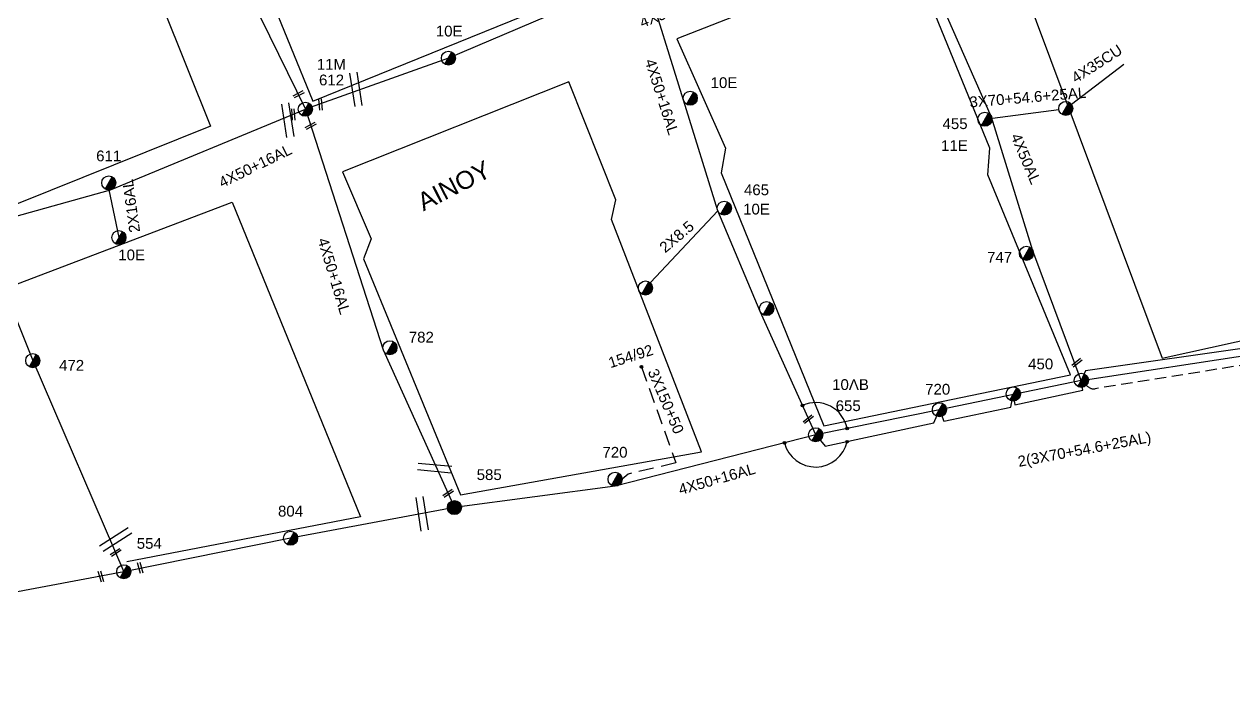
# Model space of a CAD drawing. Header units: millimetres. Extents: x 7453 to 9570, y 777 to 1872.
# Drawn here: x 7736.9 to 7939.2, y 1209.9 to 1321.5 of the extents above; entities that cross this region are included whole.
import ezdxf

# ---------------------------------------------------------------- set-up
doc = ezdxf.new("R2010")
doc.units = ezdxf.units.MM
doc.linetypes.add('DASHED', pattern=[19.05, 12.7, -6.35])
for name, color, linetype in [('Άγνωστα', 7, 'Continuous'), ('Γέφυρες Εναέριου Δικτύου', 7, 'Continuous'), ('Γυμνά εναέρια ΧΤ (1Φ)   2x16AL', 7, 'Continuous'), ('Γυμνά εναέρια ΧΤ (3Φ)   4x35CU', 7, 'Continuous'), ('Γυμνά εναέρια ΧΤ (3Φ)   4x50AL', 7, 'Continuous'), ('Γυμνά εναέρια ΧΤ και ΦΟΠ (3Φ)   4x50+16AL', 7, 'Continuous'), ('Επιγραφές - Σχήματα', 7, 'Continuous'), ('Καλώδια ΧΤ   2x8.5', 7, 'DASHED'), ('Καλώδια ΧΤ   3x150+50AL', 7, 'DASHED'), ('Μηχανική τομή', 7, 'Continuous'), ('Στύλος Ξύλινος', 7, 'Continuous'), ('Στύλος Ξύλινος @ 1', 7, 'Continuous'), ('Στύλος ΦΜ', 7, 'Continuous'), ('Στύλος ΦΜ @ 1', 7, 'Continuous'), ('Συνδέσεις', 7, 'Continuous'), ('Συνεστραμμένα ΧΤ   3x70+54.6+25 AL', 7, 'SYN_LINE'), ('Τομή', 7, 'Continuous'), ('Υπόβαθρο ΔΕΗ', 7, 'Continuous'), ('Υπόγεια Καλώδια Δικτύου ΧΤ   .15', 7, 'DASHED')]:
    doc.layers.add(name, color=color, linetype=linetype)
doc.styles.get("Standard").update_dxf_attribs({"font": 'ARIAL.TTF'})
doc.linetypes.add('SYN_LINE', pattern='A,0.5,-0.0001,["/\\/\\/\\/",Standard,S=0.1,R=0,X=0,Y=-0.05],-0.25', length=0.7501)

# ---------------------------------------------------------------- blocks, each defined once
blk = doc.blocks.new('ΥΠΑΡΧΩΝ ΤΣΙΜΕΝΤΕΝΙΟΣ ΣΤΥΛΟΣ')
at = {"layer": 'Στύλος ΦΜ'}
blk.add_hatch(color=7, dxfattribs=at).paths.add_polyline_path([(-1.29, -2.28, 0.574793), (2.62, 0, 0.268822), (1.3, 2.27)])
at = {"layer": 'Στύλος ΦΜ', "color": 7}
blk.add_line((-1.29, -2.28), (1.3, 2.27), dxfattribs=at)
blk.add_circle((0, 0), 2.62, dxfattribs=at)
at = {"layer": 'Στύλος ΦΜ', "flags": 4}
for tag, p in [('ΑΡΙΘΜΟΣ', (-4.68, 8.05)), ('ΤΥΠΟΣ', (-4.91, 3.03))]:
    blk.add_attdef(tag, p, '', height=4, dxfattribs=at)
blk = doc.blocks.new('ΥΠΑΡΧΩΝ ΞΥΛΙΝΟΣ ΣΤΥΛΟΣ')
at = {"layer": 'Στύλος Ξύλινος'}
h = blk.add_hatch(color=7, dxfattribs=at)
h.paths.add_polyline_path([(-2.62, 0, 0.270008), (-1.29, -2.28), (1.3, 2.27, 0.576266)])
h.paths.add_polyline_path([(-1.29, -2.28, 0.574793), (2.62, 0, 0.268822), (1.3, 2.27)])
at = {"layer": 'Στύλος Ξύλινος', "color": 7}
blk.add_line((-1.29, -2.28), (1.3, 2.27), dxfattribs=at)
blk.add_circle((0, 0), 2.62, dxfattribs=at)
at = {"layer": 'Στύλος Ξύλινος', "flags": 4}
for tag, p in [('ΑΡΙΘΜΟΣ', (-4.91, 8.6)), ('ΤΥΠΟΣ', (-4.85, 3.39))]:
    blk.add_attdef(tag, p, '', height=4, dxfattribs=at)
blk = doc.blocks.new('ΜΗΧΑΝΙΚΗ ΤΟΜΗ')
at = {"layer": 'Μηχανική τομή', "ltscale": 40}
for p, q in [((-1.89, 0.78), (1.89, 0.78)), ((1.89, 0), (-1.89, 0))]:
    blk.add_line(p, q, dxfattribs=at)
blk = doc.blocks.new('ΤΟΜΗ')
at = {"layer": 'Τομή', "ltscale": 40}
for p, q in [((-5.68, 0), (5.68, 0)), ((5.68, -2.33), (-5.68, -2.33))]:
    blk.add_line(p, q, dxfattribs=at)
blk = doc.blocks.new('_ΣΥΝΔΕΣΗ')
at = {"layer": 'Συνδέσεις', "linetype": 'SYN_LINE', "ltscale": 40}
blk.add_hatch(color=256, dxfattribs=at).paths.add_polyline_path([(0.5, -0.01, 1), (-0.5, -0.01, 1)])
at = {"layer": 'Συνδέσεις'}
blk.add_circle((0, -0.01), 0.5, dxfattribs=at)

msp = doc.modelspace()

# ---------------------------------------------------------------- linework, layer by layer
at = {"layer": 'Άγνωστα', "color": 62}
msp.add_lwpolyline([(7729.25, 1287.61), (7738.31, 1265.14), (7753.53, 1229.79)], dxfattribs=at)
at = {"layer": 'Γέφυρες Εναέριου Δικτύου', "ltscale": 20}
for start, end in [(11.4599, 114.1801), (194.4172, 348.0007)]:
    msp.add_arc((7869.28, 1252.72), 5.39, start, end, dxfattribs=at)
at = {"layer": 'Γυμνά εναέρια ΧΤ (1Φ)   2x16AL', "color": 62}
msp.add_lwpolyline([(7751.02, 1293.71), (7752.71, 1285.74)], dxfattribs=at)
at = {"layer": 'Γυμνά εναέρια ΧΤ (3Φ)   4x35CU', "color": 5, "linetype": 'SYN_LINE', "ltscale": 15}
msp.add_lwpolyline([(7911.13, 1307.35), (7920.85, 1314.74)], dxfattribs=at)
at = {"layer": 'Γυμνά εναέρια ΧΤ (3Φ)   4x50AL', "color": 5, "ltscale": 0.15}
msp.add_lwpolyline([(7913.73, 1261.84), (7905.64, 1283.51), (7898.71, 1305.89), (7881.45, 1345)], dxfattribs=at)
at = {"layer": 'Γυμνά εναέρια ΧΤ (3Φ)   4x50AL', "color": 62}
msp.add_lwpolyline([(7676.22, 1264.73), (7698.95, 1274.73), (7729.25, 1287.61), (7751.33, 1293.75)], dxfattribs=at)
at = {"layer": 'Γυμνά εναέρια ΧΤ (3Φ)   4x50AL', "color": 6, "ltscale": 0.2}
msp.add_lwpolyline([(7808.84, 1240.54), (7781.44, 1235.41), (7753.53, 1229.79), (7693, 1218.41), (7653.52, 1209.87)], dxfattribs=at)
at = {"layer": 'Γυμνά εναέρια ΧΤ και ΦΟΠ (3Φ)   4x50+16AL', "color": 2}
msp.add_lwpolyline([(7748.78, 1390.05), (7756.01, 1372.33), (7765.43, 1348.7), (7773.39, 1328.78), (7783.92, 1307.22), (7796.92, 1266.94), (7808.84, 1240.54)], dxfattribs=at)
at = {"layer": 'Γυμνά εναέρια ΧΤ και ΦΟΠ (3Φ)   4x50+16AL', "color": 27}
msp.add_lwpolyline([(7821.27, 1381.75, -1.648622), (7821.1, 1377.26), (7827.74, 1358.16), (7840.67, 1329.77), (7807.84, 1315.77), (7783.92, 1307.22)], format="xyb", dxfattribs=at)
at = {"layer": 'Γυμνά εναέρια ΧΤ και ΦΟΠ (3Φ)   4x50+16AL', "color": 1, "ltscale": 15}
msp.add_lwpolyline([(7869.29, 1252.72), (7860.01, 1273.37), (7852.92, 1290.21), (7847.17, 1308.72), (7840.67, 1329.77)], dxfattribs=at)
at = {"layer": 'Γυμνά εναέρια ΧΤ και ΦΟΠ (3Φ)   4x50+16AL', "color": 62}
msp.add_lwpolyline([(7751.33, 1293.75), (7783.92, 1307.22)], dxfattribs=at)
at = {"layer": 'Γυμνά εναέρια ΧΤ και ΦΟΠ (3Φ)   4x50+16AL', "color": 173}
msp.add_lwpolyline([(7869.29, 1252.72), (7835.72, 1244.1), (7808.84, 1240.54)], dxfattribs=at)
at = {"layer": 'Καλώδια ΧΤ   2x8.5', "color": 1, "linetype": 'Continuous', "ltscale": 0.15}
msp.add_lwpolyline([(7852.92, 1290.21), (7840.8, 1277.3)], dxfattribs=at)
at = {"layer": 'Καλώδια ΧΤ   3x150+50AL', "color": 173, "ltscale": 0.2}
msp.add_lwpolyline([(7840.12, 1264.12), (7845.89, 1248.01), (7837.89, 1246.14), (7836.9, 1245.28)], dxfattribs=at)
at = {"layer": 'Συνεστραμμένα ΧΤ   3x70+54.6+25 AL', "color": 5, "ltscale": 15}
msp.add_lwpolyline([(7897.59, 1305.54), (7909.96, 1307.19)], dxfattribs=at)
at = {"layer": 'Συνεστραμμένα ΧΤ   3x70+54.6+25 AL', "color": 1, "ltscale": 20}
msp.add_lwpolyline([(7961.88, 1272.86), (7961.88, 1272.86), (7961.88, 1272.86), (7943.4, 1267.55), (7914.42, 1263.43), (7913.73, 1261.83)], dxfattribs=at)
at = {"layer": 'Συνεστραμμένα ΧΤ   3x70+54.6+25 AL', "color": 173, "ltscale": 20}
msp.add_lwpolyline([(7913.73, 1261.83), (7943.67, 1266.41), (7962.31, 1271.76)], dxfattribs=at)
at = {"layer": 'Συνεστραμμένα ΧΤ   3x70+54.6+25 AL', "color": 1, "ltscale": 15}
msp.add_lwpolyline([(7913.73, 1261.84), (7889.99, 1256.92), (7869.29, 1252.72)], dxfattribs=at)
at = {"layer": 'Συνεστραμμένα ΧΤ   3x70+54.6+25 AL', "color": 173, "ltscale": 15}
for points in [[(7902.31, 1259.47), (7902.58, 1257.72), (7913.97, 1260.21), (7913.73, 1261.83)], [(7889.99, 1256.92), (7890.7, 1254.98), (7901.93, 1257.35), (7902.31, 1259.47)], [(7869.29, 1252.72), (7870.9, 1250.81), (7889.07, 1254.7), (7889.99, 1256.92)]]:
    msp.add_lwpolyline(points, dxfattribs=at)
at = {"layer": 'Υπόβαθρο ΔΕΗ'}
for points in [[(7822.76, 1323.81), (7801.39, 1377.01), (7784.92, 1370.49), (7776.37, 1391.27), (7755.25, 1381.82), (7785.13, 1308.6), (7822.76, 1323.81)], [(7703.72, 1360.96), (7739.77, 1374.95), (7768.04, 1304.38), (7730.39, 1289.26), (7703.43, 1360.85)], [(7899.13, 1340.85), (7927.28, 1265.55), (7960.08, 1272.8), (7929.2, 1352.31), (7899.13, 1340.85)], [(7911.91, 1262.74), (7898.07, 1296.26), (7898.42, 1300.71), (7884.75, 1334.2), (7846.04, 1319.01), (7854.2, 1300.7), (7853.45, 1296.6), (7870.65, 1254.23), (7911.91, 1262.74)], [(7809.87, 1242.66), (7850.2, 1249.88), (7835.1, 1288.79), (7835.86, 1292.04), (7827.97, 1311.82), (7790.11, 1296.72), (7794.89, 1285.52), (7793.65, 1282.19), (7809.87, 1242.66)], [(7735.77, 1278.02), (7771.64, 1291.64), (7793.12, 1238.99), (7754.04, 1231.44)]]:
    msp.add_lwpolyline(points, dxfattribs=at)
at = {"layer": 'Υπόγεια Καλώδια Δικτύου ΧΤ   .15', "color": 5, "ltscale": 0.15}
msp.add_lwpolyline([(7977.41, 1272.45, -0.663155), (7969.76, 1269.89), (7964.64, 1269.75, -0.516827), (7961.2, 1269.05), (7946.56, 1265.11, -0.504059), (7942.02, 1264.59), (7916.06, 1260.43, -0.27307), (7914.59, 1261.03)], format="xyb", dxfattribs=at)

# ---------------------------------------------------------------- block references
at = {"layer": 'Μηχανική τομή'}
for p, xscale, yscale, zscale, rotation in [((7782.89, 1309.56), 0.4999999999999175, 0.4999999999999175, 0.4999999999999175, 26.90664696949336), ((7786.64, 1308.01), 0.4999999999999131, 0.4999999999999131, 0.4999999999999131, 93.86437261053159), ((7782.07, 1306.36), 0.4999999999999131, 0.4999999999999131, 0.4999999999999131, 93.86437261053159), ((7784.87, 1304.27), 0.4999999999999175, 0.4999999999999175, 0.4999999999999175, 26.90664696949336), ((7913.11, 1264.64), 0.4999999999999934, 0.4999999999999934, 0.4999999999999934, 38.79223720625166), ((7868.17, 1255.19), 0.4999999999999934, 0.4999999999999934, 0.4999999999999934, 38.79223720625166), ((7807.69, 1243.09), 0.4999999999999442, 0.4999999999999442, 0.4999999999999442, 212.7489950892887), ((7752.06, 1233.2), 0.4999999999999442, 0.4999999999999442, 0.4999999999999442, 212.7489950892887), ((7756.08, 1230.4), 0.499999999999947, 0.499999999999947, 0.499999999999947, 286.3744975446473), ((7749.52, 1228.94), 0.499999999999947, 0.499999999999947, 0.499999999999947, 286.3744975446473)]:
    msp.add_blockref('ΜΗΧΑΝΙΚΗ ΤΟΜΗ', p, dxfattribs=dict(at, xscale=xscale, yscale=yscale, zscale=zscale, rotation=rotation))
at = {"layer": 'Στύλος Ξύλινος @ 1', "ltscale": 40}
ref = msp.add_blockref('ΥΠΑΡΧΩΝ ΞΥΛΙΝΟΣ ΣΤΥΛΟΣ', (7808.84, 1240.54), dxfattribs=dict(at, xscale=0.4499999999998181, yscale=0.4499999999998181, zscale=0.4499999999998181))
ref.add_attrib('ΑΡΙΘΜΟΣ', '585', (7812.57, 1245.15), dxfattribs={"layer": 'Στύλος Ξύλινος', "height": 1.8, "flags": 4})
at = {"layer": 'Στύλος ΦΜ @ 1', "ltscale": 40}
ref = msp.add_blockref('ΥΠΑΡΧΩΝ ΤΣΙΜΕΝΤΕΝΙΟΣ ΣΤΥΛΟΣ', (7807.84, 1315.77), dxfattribs=dict(at, xscale=0.4499999999998181, yscale=0.4499999999998181, zscale=0.4499999999998181))
ref.add_attrib('ΑΡΙΘΜΟΣ', '10E', (7805.73, 1319.4), dxfattribs={"layer": 'Στύλος ΦΜ', "height": 1.8, "flags": 4})
ref = msp.add_blockref('ΥΠΑΡΧΩΝ ΤΣΙΜΕΝΤΕΝΙΟΣ ΣΤΥΛΟΣ', (7783.91, 1307.22), dxfattribs=dict(at, xscale=0.4499999999998181, yscale=0.4499999999998181, zscale=0.4499999999998181))
ref.add_attrib('ΤΥΠΟΣ', '11Μ', (7785.81, 1313.84), dxfattribs={"layer": 'Στύλος ΦΜ', "height": 1.8, "flags": 4})
ref.add_attrib('ΑΡΙΘΜΟΣ', '612', (7786.19, 1311.22), dxfattribs={"layer": 'Στύλος ΦΜ', "height": 1.8, "flags": 4})
ref = msp.add_blockref('ΥΠΑΡΧΩΝ ΤΣΙΜΕΝΤΕΝΙΟΣ ΣΤΥΛΟΣ', (7848.3, 1309.07), dxfattribs=dict(at, xscale=0.4499999999998181, yscale=0.4499999999998181, zscale=0.4499999999998181))
ref.add_attrib('ΤΥΠΟΣ', '10E', (7851.71, 1310.77), dxfattribs={"layer": 'Στύλος ΦΜ', "height": 1.8, "flags": 4})
at = {"layer": 'Στύλος ΦΜ @ 1', "ltscale": 40, "xscale": 0.4499999999998181, "yscale": 0.4499999999998181, "zscale": 0.4499999999998181}
for p in [(7911.13, 1307.35), (7840.8, 1277.3), (7861.08, 1273.85), (7902.35, 1259.56)]:
    msp.add_blockref('ΥΠΑΡΧΩΝ ΤΣΙΜΕΝΤΕΝΙΟΣ ΣΤΥΛΟΣ', p, dxfattribs=at)
at = {"layer": 'Στύλος ΦΜ @ 1', "ltscale": 40}
ref = msp.add_blockref('ΥΠΑΡΧΩΝ ΤΣΙΜΕΝΤΕΝΙΟΣ ΣΤΥΛΟΣ', (7897.59, 1305.54), dxfattribs=dict(at, xscale=0.4499999999998181, yscale=0.4499999999998181, zscale=0.4499999999998181))
ref.add_attrib('ΤΥΠΟΣ', '11Ε', (7890.26, 1300.24), dxfattribs={"layer": 'Στύλος ΦΜ', "height": 1.8, "flags": 4})
ref.add_attrib('ΑΡΙΘΜΟΣ', '455', (7890.51, 1303.9), dxfattribs={"layer": 'Στύλος ΦΜ', "height": 1.8, "flags": 4})
ref = msp.add_blockref('ΥΠΑΡΧΩΝ ΤΣΙΜΕΝΤΕΝΙΟΣ ΣΤΥΛΟΣ', (7751.02, 1294.89), dxfattribs=dict(at, xscale=0.4499999999998181, yscale=0.4499999999998181, zscale=0.4499999999998181))
ref.add_attrib('ΑΡΙΘΜΟΣ', '611', (7748.91, 1298.51), dxfattribs={"layer": 'Στύλος ΦΜ', "height": 1.8, "flags": 4})
ref = msp.add_blockref('ΥΠΑΡΧΩΝ ΤΣΙΜΕΝΤΕΝΙΟΣ ΣΤΥΛΟΣ', (7854, 1290.66), dxfattribs=dict(at, xscale=0.4499999999998181, yscale=0.4499999999998181, zscale=0.4499999999998181))
ref.add_attrib('ΤΥΠΟΣ', '10E', (7857.15, 1289.6), dxfattribs={"layer": 'Στύλος ΦΜ', "height": 1.8, "flags": 4})
ref.add_attrib('ΑΡΙΘΜΟΣ', '465', (7857.29, 1292.83), dxfattribs={"layer": 'Στύλος ΦΜ', "height": 1.8, "flags": 4})
ref = msp.add_blockref('ΥΠΑΡΧΩΝ ΤΣΙΜΕΝΤΕΝΙΟΣ ΣΤΥΛΟΣ', (7752.71, 1285.74), dxfattribs=dict(at, xscale=0.4499999999998181, yscale=0.4499999999998181, zscale=0.4499999999998181))
ref.add_attrib('ΑΡΙΘΜΟΣ', '10Ε', (7752.61, 1281.93), dxfattribs={"layer": 'Στύλος ΦΜ', "height": 1.8, "flags": 4})
ref = msp.add_blockref('ΥΠΑΡΧΩΝ ΤΣΙΜΕΝΤΕΝΙΟΣ ΣΤΥΛΟΣ', (7904.54, 1283.1), dxfattribs=dict(at, xscale=0.4499999999998181, yscale=0.4499999999998181, zscale=0.4499999999998181))
ref.add_attrib('ΑΡΙΘΜΟΣ', '747', (7897.96, 1281.55), dxfattribs={"layer": 'Στύλος ΦΜ', "height": 1.8, "flags": 4})
ref = msp.add_blockref('ΥΠΑΡΧΩΝ ΤΣΙΜΕΝΤΕΝΙΟΣ ΣΤΥΛΟΣ', (7798.05, 1267.3), dxfattribs=dict(at, xscale=0.4499999999998181, yscale=0.4499999999998181, zscale=0.4499999999998181))
ref.add_attrib('ΑΡΙΘΜΟΣ', '782', (7801.21, 1268.17), dxfattribs={"layer": 'Στύλος ΦΜ', "height": 1.8, "flags": 4})
ref = msp.add_blockref('ΥΠΑΡΧΩΝ ΤΣΙΜΕΝΤΕΝΙΟΣ ΣΤΥΛΟΣ', (7738.31, 1265.14), dxfattribs=dict(at, xscale=0.4499999999998181, yscale=0.4499999999998181, zscale=0.4499999999998181))
ref.add_attrib('ΑΡΙΘΜΟΣ', '472', (7742.7, 1263.45), dxfattribs={"layer": 'Στύλος ΦΜ', "height": 1.8, "flags": 4})
ref = msp.add_blockref('ΥΠΑΡΧΩΝ ΤΣΙΜΕΝΤΕΝΙΟΣ ΣΤΥΛΟΣ', (7913.73, 1261.84), dxfattribs=dict(at, xscale=0.4499999999998181, yscale=0.4499999999998181, zscale=0.4499999999998181))
ref.add_attrib('ΑΡΙΘΜΟΣ', '450', (7904.83, 1263.68), dxfattribs={"layer": 'Στύλος ΦΜ', "height": 1.8, "flags": 4})
ref = msp.add_blockref('ΥΠΑΡΧΩΝ ΤΣΙΜΕΝΤΕΝΙΟΣ ΣΤΥΛΟΣ', (7869.28, 1252.72), dxfattribs=dict(at, xscale=0.4499999999998181, yscale=0.4499999999998181, zscale=0.4499999999998181))
ref.add_attrib('ΤΥΠΟΣ', '10ΛB', (7872.04, 1260.23), dxfattribs={"layer": 'Στύλος ΦΜ', "height": 1.8, "flags": 4})
ref.add_attrib('ΑΡΙΘΜΟΣ', '655', (7872.63, 1256.69), dxfattribs={"layer": 'Στύλος ΦΜ', "height": 1.8, "flags": 4})
ref = msp.add_blockref('ΥΠΑΡΧΩΝ ΤΣΙΜΕΝΤΕΝΙΟΣ ΣΤΥΛΟΣ', (7889.99, 1256.92), dxfattribs=dict(at, xscale=0.4499999999998181, yscale=0.4499999999998181, zscale=0.4499999999998181))
ref.add_attrib('ΑΡΙΘΜΟΣ', '720', (7887.6, 1259.45), dxfattribs={"layer": 'Στύλος ΦΜ', "height": 1.8, "flags": 4})
ref = msp.add_blockref('ΥΠΑΡΧΩΝ ΤΣΙΜΕΝΤΕΝΙΟΣ ΣΤΥΛΟΣ', (7835.72, 1245.28), dxfattribs=dict(at, xscale=0.4499999999998181, yscale=0.4499999999998181, zscale=0.4499999999998181))
ref.add_attrib('ΑΡΙΘΜΟΣ', '720', (7833.61, 1248.9), dxfattribs={"layer": 'Στύλος ΦΜ', "height": 1.8, "flags": 4})
ref = msp.add_blockref('ΥΠΑΡΧΩΝ ΤΣΙΜΕΝΤΕΝΙΟΣ ΣΤΥΛΟΣ', (7781.43, 1235.41), dxfattribs=dict(at, xscale=0.4499999999998181, yscale=0.4499999999998181, zscale=0.4499999999998181))
ref.add_attrib('ΑΡΙΘΜΟΣ', '804', (7779.33, 1239.04), dxfattribs={"layer": 'Στύλος ΦΜ', "height": 1.8, "flags": 4})
ref = msp.add_blockref('ΥΠΑΡΧΩΝ ΤΣΙΜΕΝΤΕΝΙΟΣ ΣΤΥΛΟΣ', (7753.53, 1229.8), dxfattribs=dict(at, xscale=0.4499999999998181, yscale=0.4499999999998181, zscale=0.4499999999998181))
ref.add_attrib('ΑΡΙΘΜΟΣ', '554', (7755.7, 1233.64), dxfattribs={"layer": 'Στύλος ΦΜ', "height": 1.8, "flags": 4})
at = {"layer": 'Συνδέσεις', "xscale": 0.4499999999998181, "yscale": 0.4499999999998181, "zscale": 0.4499999999998181}
for p in [(7840.12, 1264.12), (7867.08, 1257.64), (7874.57, 1253.8), (7864.06, 1251.38), (7874.55, 1251.57)]:
    msp.add_blockref('_ΣΥΝΔΕΣΗ', p, dxfattribs=at)
at = {"layer": 'Τομή'}
for p, xscale, yscale, zscale, rotation in [((7791.78, 1310.47), 0.4999999999999977, 0.4999999999999977, 0.4999999999999977, 98.82649944868638), ((7780.38, 1305.29), 0.4999999999999977, 0.4999999999999977, 0.4999999999999977, 98.82649944868638), ((7805.59, 1247.74), 0.5000000000000142, 0.5000000000000142, 0.5000000000000142, 354.9032692905993), ((7802.86, 1239.42), 0.4999999999999977, 0.4999999999999977, 0.4999999999999977, 98.82649944868638), ((7751.87, 1235.69), 0.5000000000000129, 0.5000000000000129, 0.5000000000000129, 32.64146320277673)]:
    msp.add_blockref('ΤΟΜΗ', p, dxfattribs=dict(at, xscale=xscale, yscale=yscale, zscale=zscale, rotation=rotation))

# ---------------------------------------------------------------- texts
at = {"layer": 'Γυμνά εναέρια ΧΤ (1Φ)   2x16AL', "insert": (7754.49, 1286.46), "char_height": 1.8, "width": 36.4294, "attachment_point": 1, "rotation": 97.9698}
msp.add_mtext('2X16AL', dxfattribs=at)
at = {"layer": 'Γυμνά εναέρια ΧΤ (3Φ)   4x35CU', "char_height": 1.8, "width": 36.4294, "attachment_point": 1}
for s, insert, rotation in [('4X35CU', (7911.84, 1313.03), 32.791), ('154/92', (7834.4, 1265.58), 17.4758)]:
    msp.add_mtext(s, dxfattribs=dict(at, insert=insert, rotation=rotation))
at = {"layer": 'Γυμνά εναέρια ΧΤ (3Φ)   4x50AL', "insert": (7903.53, 1303.41), "char_height": 1.8, "width": 36.4294, "attachment_point": 1, "rotation": 293.0073}
msp.add_mtext('4X50AL', dxfattribs=at)
at = {"layer": 'Γυμνά εναέρια ΧΤ και ΦΟΠ (3Φ)   4x50+16AL', "char_height": 1.8, "width": 36.4294, "attachment_point": 1}
for insert, rotation in [((7839.61, 1322.5), 21.4702), ((7842.39, 1315.86), 287.8086), ((7769.19, 1295.64), 26.1411), ((7787.66, 1285.89), 286.7989), ((7846.15, 1244.38), 15.8737)]:
    msp.add_mtext('4X50+16AL', dxfattribs=dict(at, insert=insert, rotation=rotation))
at = {"layer": 'Επιγραφές - Σχήματα', "insert": (7802.29, 1292.78), "char_height": 3, "width": 36.4294, "attachment_point": 1, "rotation": 27.2995}
msp.add_mtext('AINOY', dxfattribs=at)
at = {"layer": 'Καλώδια ΧΤ   2x8.5', "insert": (7842.94, 1284.45), "char_height": 1.8, "width": 36.4294, "attachment_point": 1, "rotation": 40.3531}
msp.add_mtext('2X8.5', dxfattribs=at)
at = {"layer": 'Καλώδια ΧΤ   3x150+50AL', "insert": (7842.81, 1264), "char_height": 1.8, "width": 36.4294, "attachment_point": 1, "rotation": 293.0073}
msp.add_mtext('3X150+50', dxfattribs=at)
at = {"layer": 'Συνεστραμμένα ΧΤ   3x70+54.6+25 AL', "char_height": 1.8, "width": 36.4294, "attachment_point": 1}
for s, insert, rotation in [('3X70+54.6+25AL', (7894.94, 1309.31), 4.7602), ('2(3X70+54.6+25AL)', (7902.95, 1249.11), 10.6376)]:
    msp.add_mtext(s, dxfattribs=dict(at, insert=insert, rotation=rotation))

doc.saveas('drawing.dxf')
